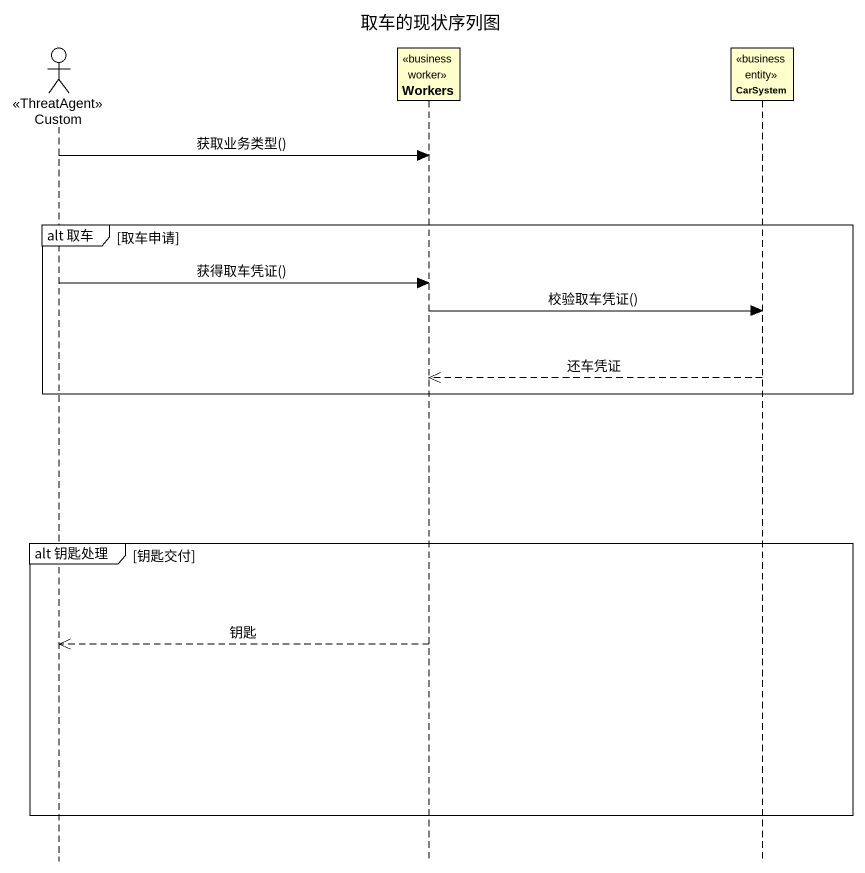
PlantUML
@startuml
title 取车的现状序列图
hide footbox
actor Custom <<ThreatAgent>>
participant Workers <<business worker>>
participant CarSystem <<business entity>>

Custom -> Workers : 获取业务类型()
group alt 取车 [取车申请]
  Custom -> Workers : 获得取车凭证()
  Workers -> CarSystem : 校验取车凭证()
  CarSystem -->> Workers : 还车凭证
end
group alt 钥匙处理 [钥匙交付]
  Workers -->> Custom : 钥匙
end
@enduml
